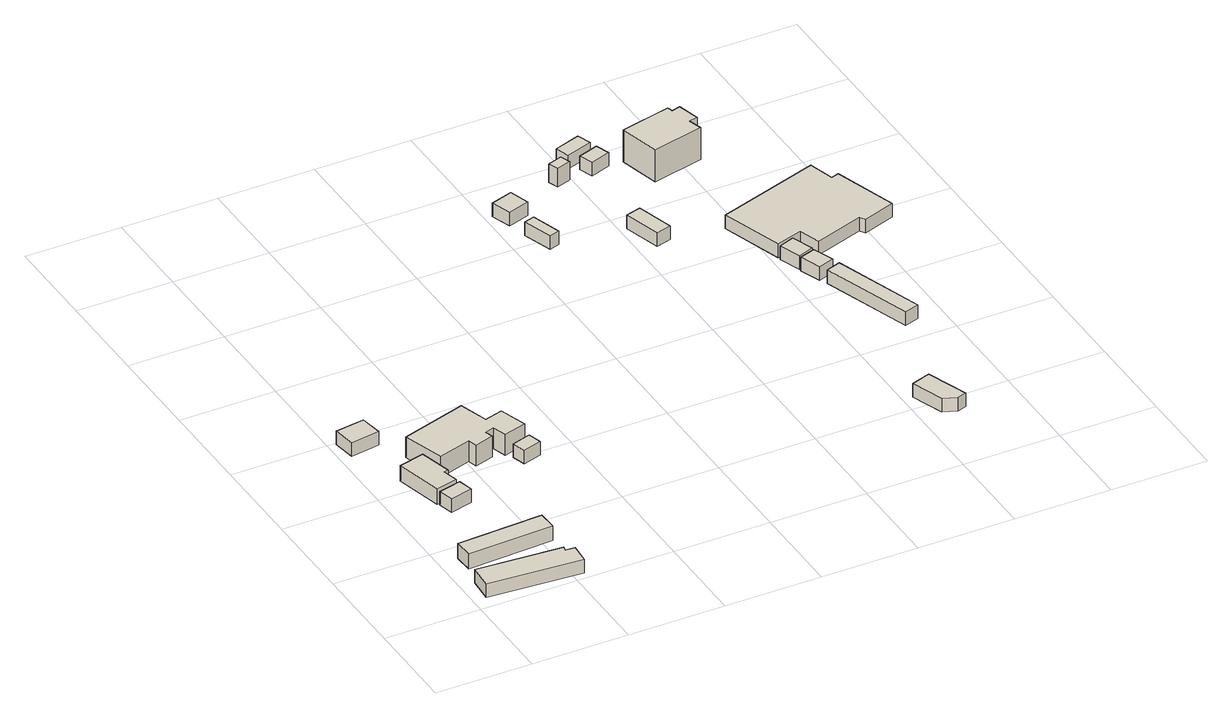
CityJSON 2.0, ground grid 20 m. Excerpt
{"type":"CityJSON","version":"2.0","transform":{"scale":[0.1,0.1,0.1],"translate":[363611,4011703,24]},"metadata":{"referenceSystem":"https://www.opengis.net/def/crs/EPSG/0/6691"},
"CityObjects":{
"building1":{"type":"Building","attributes":{"枝番":1,"BuildingDetails.prefecture":"10","BuildingDetails.city":"10207"},"geometry":[{"type":"Solid","lod":"1","boundaries":[[[[0,1,2,3,4,5]],[[4,6,7,5]],[[3,8,6,4]],[[2,9,8,3]],[[1,10,9,2]],[[0,11,10,1]],[[5,7,11,0]],[[6,8,9,10,11,7]]]]}]},
"building2":{"type":"Building","attributes":{"枝番":1,"measuredHeight":3.5,"BuildingDetails.prefecture":"10","BuildingDetails.city":"10207"},"geometry":[{"type":"Solid","lod":"1","boundaries":[[[[12,13,14,15]],[[14,16,17,15]],[[13,18,16,14]],[[12,19,18,13]],[[15,17,19,12]],[[16,18,19,17]]]]}]},
"building3":{"type":"Building","attributes":{"枝番":1,"usage":"411","measuredHeight":3.9,"BuildingDetails.prefecture":"10","BuildingDetails.city":"10207","BuildingDetails.surveyYear":2016},"geometry":[{"type":"Solid","lod":"1","boundaries":[[[[20,21,22,23,24,25]],[[24,26,27,25]],[[23,28,26,24]],[[22,29,28,23]],[[21,30,29,22]],[[20,31,30,21]],[[25,27,31,20]],[[26,28,29,30,31,27]]]]}]},
"building4":{"type":"Building","attributes":{"枝番":1,"BuildingDetails.prefecture":"10","BuildingDetails.city":"10207"},"geometry":[{"type":"Solid","lod":"1","boundaries":[[[[32,33,34,35]],[[34,36,37,35]],[[33,38,36,34]],[[32,39,38,33]],[[35,37,39,32]],[[36,38,39,37]]]]}]},
"building5":{"type":"Building","attributes":{"枝番":1,"BuildingDetails.prefecture":"10","BuildingDetails.city":"10207"},"geometry":[{"type":"Solid","lod":"1","boundaries":[[[[40,41,42,43]],[[42,44,45,43]],[[41,46,44,42]],[[40,47,46,41]],[[43,45,47,40]],[[44,46,47,45]]]]}]},
"building6":{"type":"Building","attributes":{"枝番":1,"usage":"411","measuredHeight":5.9,"BuildingDetails.prefecture":"10","BuildingDetails.city":"10207","BuildingDetails.surveyYear":2016},"geometry":[{"type":"Solid","lod":"1","boundaries":[[[[48,49,50,51,52,53,54,55,56,57,58,59]],[[58,60,61,59]],[[57,62,60,58]],[[56,63,62,57]],[[55,64,63,56]],[[54,65,64,55]],[[53,66,65,54]],[[52,67,66,53]],[[51,68,67,52]],[[50,69,68,51]],[[49,70,69,50]],[[48,71,70,49]],[[59,61,71,48]],[[60,62,63,64,65,66,67,68,69,70,71,61]]]]}]},
"building7":{"type":"Building","attributes":{"枝番":1,"BuildingDetails.prefecture":"10","BuildingDetails.city":"10207"},"geometry":[{"type":"Solid","lod":"1","boundaries":[[[[72,73,74,75]],[[74,76,77,75]],[[73,78,76,74]],[[72,79,78,73]],[[75,77,79,72]],[[76,78,79,77]]]]}]},
"building8":{"type":"Building","attributes":{"枝番":1,"BuildingDetails.prefecture":"10","BuildingDetails.city":"10207"},"geometry":[{"type":"Solid","lod":"1","boundaries":[[[[80,81,82,83]],[[82,84,85,83]],[[81,86,84,82]],[[80,87,86,81]],[[83,85,87,80]],[[84,86,87,85]]]]}]},
"building9":{"type":"Building","attributes":{"枝番":1,"BuildingDetails.prefecture":"10","BuildingDetails.city":"10207"},"geometry":[{"type":"Solid","lod":"1","boundaries":[[[[88,89,90,91]],[[90,92,93,91]],[[89,94,92,90]],[[88,95,94,89]],[[91,93,95,88]],[[92,94,95,93]]]]}]},
"building10":{"type":"Building","attributes":{"枝番":1,"BuildingDetails.prefecture":"10","BuildingDetails.city":"10207"},"geometry":[{"type":"Solid","lod":"1","boundaries":[[[[96,97,98,99]],[[98,100,101,99]],[[97,102,100,98]],[[96,103,102,97]],[[99,101,103,96]],[[100,102,103,101]]]]}]},
"building11":{"type":"Building","attributes":{"枝番":1,"measuredHeight":4.6,"BuildingDetails.prefecture":"10","BuildingDetails.city":"10207"},"geometry":[{"type":"Solid","lod":"1","boundaries":[[[[104,105,106,107]],[[106,108,109,107]],[[105,110,108,106]],[[104,111,110,105]],[[107,109,111,104]],[[108,110,111,109]]]]}]},
"building12":{"type":"Building","attributes":{"枝番":1,"BuildingDetails.prefecture":"10","BuildingDetails.city":"10207"},"geometry":[{"type":"Solid","lod":"1","boundaries":[[[[112,113,114,115,116]],[[115,117,118,116]],[[114,119,117,115]],[[113,120,119,114]],[[112,121,120,113]],[[116,118,121,112]],[[117,119,120,121,118]]]]}]},
"building13":{"type":"Building","attributes":{"枝番":1,"BuildingDetails.prefecture":"10","BuildingDetails.city":"10207"},"geometry":[{"type":"Solid","lod":"1","boundaries":[[[[122,123,124,125]],[[124,126,127,125]],[[123,128,126,124]],[[122,129,128,123]],[[125,127,129,122]],[[126,128,129,127]]]]}]},
"building14":{"type":"Building","attributes":{"枝番":1,"BuildingDetails.prefecture":"10","BuildingDetails.city":"10207"},"geometry":[{"type":"Solid","lod":"1","boundaries":[[[[130,131,132,133]],[[132,134,135,133]],[[131,136,134,132]],[[130,137,136,131]],[[133,135,137,130]],[[134,136,137,135]]]]}]},
"building15":{"type":"Building","attributes":{"枝番":1,"BuildingDetails.prefecture":"10","BuildingDetails.city":"10207"},"geometry":[{"type":"Solid","lod":"1","boundaries":[[[[138,139,140,141]],[[140,142,143,141]],[[139,144,142,140]],[[138,145,144,139]],[[141,143,145,138]],[[142,144,145,143]]]]}]},
"building16":{"type":"Building","attributes":{"枝番":1,"BuildingDetails.prefecture":"10","BuildingDetails.city":"10207"},"geometry":[{"type":"Solid","lod":"1","boundaries":[[[[146,147,148,149]],[[148,150,151,149]],[[147,152,150,148]],[[146,153,152,147]],[[149,151,153,146]],[[150,152,153,151]]]]}]},
"building17":{"type":"Building","attributes":{"枝番":1,"BuildingDetails.prefecture":"10","BuildingDetails.city":"10207"},"geometry":[{"type":"Solid","lod":"1","boundaries":[[[[154,155,156,157]],[[156,158,159,157]],[[155,160,158,156]],[[154,161,160,155]],[[157,159,161,154]],[[158,160,161,159]]]]}]},
"building18":{"type":"Building","attributes":{"枝番":1,"usage":"411","measuredHeight":8,"BuildingDetails.prefecture":"10","BuildingDetails.city":"10207","BuildingDetails.surveyYear":2016},"geometry":[{"type":"Solid","lod":"1","boundaries":[[[[162,163,164,165,166,167,168,169]],[[168,170,171,169]],[[167,172,170,168]],[[166,173,172,167]],[[165,174,173,166]],[[164,175,174,165]],[[163,176,175,164]],[[162,177,176,163]],[[169,171,177,162]],[[170,172,173,174,175,176,177,171]]]]}]},
"building19":{"type":"Building","attributes":{"枝番":1,"BuildingDetails.prefecture":"10","BuildingDetails.city":"10207"},"geometry":[{"type":"Solid","lod":"1","boundaries":[[[[178,179,180,181,182,183,184,185,186,187]],[[186,188,189,187]],[[185,190,188,186]],[[184,191,190,185]],[[183,192,191,184]],[[182,193,192,183]],[[181,194,193,182]],[[180,195,194,181]],[[179,196,195,180]],[[178,197,196,179]],[[187,189,197,178]],[[188,190,191,192,193,194,195,196,197,189]]]]}]}
},
"vertices":[
[23,21,13],[27,73,13],[204,60,13],[203,51,13],[222,49,13],[219,7,13],[222,49,43],[219,7,43],[203,51,43],[204,60,43],[27,73,43],[23,21,43],
[35,155,15],[214,164,15],[216,124,15],[37,115,15],[216,124,48],[37,115,48],[214,164,48],[35,155,48],
[58,421,18],[111,434,18],[128,367,18],[119,365,18],[127,333,18],[82,322,18],[127,333,53],[82,322,53],[119,365,53],[128,367,53],[111,434,53],[58,421,53],
[86,320,17],[133,332,17],[141,301,17],[94,288,17],[141,301,47],[94,288,47],[133,332,47],[86,320,47],
[8,577,21],[69,586,21],[76,539,21],[15,530,21],[76,539,51],[15,530,51],[69,586,51],[8,577,51],
[104,486,16],[241,528,16],[260,468,16],[298,479,16],[316,421,16],[268,407,16],[259,437,16],[240,431,16],[245,414,16],[205,402,16],[199,421,16],[130,400,16],[199,421,62],[130,400,62],[205,402,62],[245,414,62],[240,431,62],[259,437,62],[268,407,62],[316,421,62],[298,479,62],[260,468,62],[241,528,62],[104,486,62],
[278,395,16],[317,407,16],[325,378,16],[286,367,16],[325,378,46],[286,367,46],[317,407,46],[278,395,46],
[636,1023,13],[658,1030,13],[677,968,13],[656,961,13],[677,968,43],[656,961,43],[658,1030,43],[636,1023,43],
[611,1102,15],[657,1117,15],[670,1075,15],[625,1060,15],[670,1075,45],[625,1060,45],[657,1117,45],[611,1102,45],
[811,955,13],[843,964,13],[865,887,13],[833,878,13],[865,887,43],[833,878,43],[843,964,43],[811,955,43],
[753,1149,17],[783,1159,17],[790,1138,17],[760,1128,17],[790,1138,58],[760,1128,58],[783,1159,58],[753,1149,58],
[1045,168,7],[1021,235,7],[1061,249,7],[1092,163,7],[1073,156,7],[1092,163,37],[1073,156,37],[1061,249,37],[1021,235,37],[1045,168,37],
[795,1200,17],[850,1218,17],[860,1189,17],[805,1171,17],[860,1189,47],[805,1171,47],[850,1218,47],[795,1200,47],
[823,1160,16],[865,1174,16],[875,1145,16],[833,1131,16],[875,1145,46],[833,1131,46],[865,1174,46],[823,1160,46],
[1014,739,10],[1047,751,10],[1063,705,10],[1030,693,10],[1063,705,40],[1030,693,40],[1047,751,40],[1014,739,40],
[1031,690,9],[1064,701,9],[1080,658,9],[1047,646,9],[1080,658,39],[1047,646,39],[1064,701,39],[1031,690,39],
[1054,630,10],[1084,640,10],[1147,452,10],[1116,442,10],[1147,452,40],[1116,442,40],[1084,640,40],[1054,630,40],
[906,1146,15],[1011,1171,15],[1014,1159,15],[1032,1164,15],[1044,1118,15],[1026,1114,15],[1034,1086,15],[927,1061,15],[1034,1086,86],[927,1061,86],[1026,1114,86],[1044,1118,86],[1032,1164,86],[1014,1159,86],[1011,1171,86],[906,1146,86],
[1068,761,11],[1013,744,11],[972,873,11],[1186,942,11],[1201,889,11],[1217,894,11],[1259,763,11],[1192,739,11],[1185,751,11],[1083,717,11],[1185,751,41],[1083,717,41],[1192,739,41],[1259,763,41],[1217,894,41],[1201,889,41],[1186,942,41],[972,873,41],[1013,744,41],[1068,761,41]
]}
